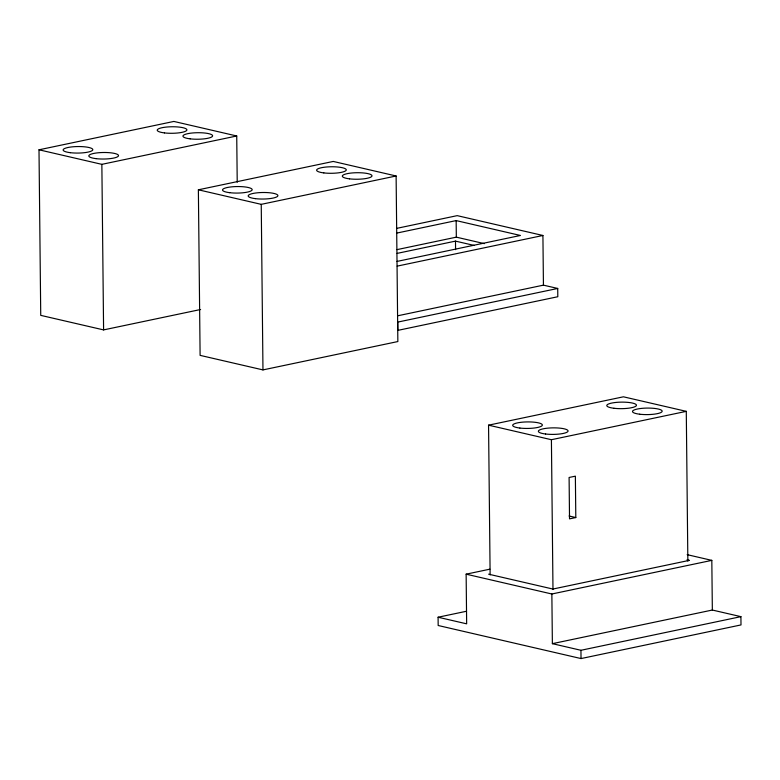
<?xml version="1.0" encoding="UTF-8"?>
<svg xmlns="http://www.w3.org/2000/svg" width="780" height="780" viewBox="0 0 780 780"><rect width="100%" height="100%" fill="white"/><g stroke="black" fill="none" stroke-linecap="round" stroke-linejoin="round"><path stroke-width="1.17" d="M200.606 309.504L103.594 329.901L40.736 315.364L39 149.799L173.872 121.436L236.73 135.983L237.218 182.247M39 149.799L101.858 164.346L236.73 135.983M198.374 189.803L333.255 161.441L396.113 175.987L397.849 341.552L262.967 369.905L200.109 355.368L198.374 189.803L261.241 204.35L396.113 175.987M396.767 228.355L457.197 215.641L542.919 235.482L543.436 285.148L557.719 288.454L557.807 296.731L397.849 330.369L397.761 322.091L557.719 288.454M396.835 233.074L456.154 220.594L520.435 235.472L397.049 261.417M397 249.629L456.329 237.149L484.38 243.643M397.147 253.383L455.491 241.118L474.347 245.476M397.176 266.126L542.919 235.482M397.693 315.793L543.436 285.148M490.123 574.909L488.553 425.168L623.425 396.805L686.283 411.352L687.853 561.093M488.553 425.168L551.411 439.715L686.283 411.352M575.806 517.55L569.527 518.866L569.098 477.477L575.367 476.161L575.806 517.55L569.049 515.99M466.138 574.168L551.86 593.999L552.376 643.666L712.345 610.038L740.912 616.649L741 624.926L581.032 658.564L438.175 625.501L438.087 617.224L466.654 623.834L466.138 574.168L489.84 569.185M438.087 617.224L466.528 611.247M551.86 593.999L711.818 560.371L712.345 610.038M552.376 643.666L580.944 650.286L740.912 616.649M687.16 554.658L711.818 560.371M687.005 559.825L689.344 560.362L552.903 589.046L488.611 574.178M580.944 650.286L581.032 658.564M551.411 439.715L552.981 589.446M456.154 220.594L456.329 237.149M455.491 241.118L455.578 249.639M261.241 204.35L262.967 369.905M101.858 164.346L103.594 329.901M70.337 152.685A14.849 3.266 -0.6 0 0 92.81 149.711A14.849 3.266 -0.6 0 0 70.727 147.03A14.849 3.266 -0.6 0 0 70.337 152.685M96.057 158.642A14.849 3.266 -0.6 0 0 118.521 155.659A14.849 3.266 -0.6 0 0 96.447 152.977A14.849 3.266 -0.6 0 0 96.057 158.642M164.434 132.902A14.849 3.266 -0.6 0 0 186.907 129.928A14.849 3.266 -0.6 0 0 164.824 127.247A14.849 3.266 -0.6 0 0 164.434 132.902M190.154 138.85A14.849 3.266 -0.6 0 0 212.618 135.876A14.849 3.266 -0.6 0 0 190.544 133.195A14.849 3.266 -0.6 0 0 190.154 138.85M519.889 428.054A14.849 3.266 -0.6 0 0 542.363 425.081A14.849 3.266 -0.6 0 0 520.279 422.399A14.849 3.266 -0.6 0 0 519.889 428.054M545.61 434.011A14.849 3.266 -0.6 0 0 568.074 431.028A14.849 3.266 -0.6 0 0 546 428.347A14.849 3.266 -0.6 0 0 545.61 434.011M613.987 408.272A14.849 3.266 -0.6 0 0 636.46 405.298A14.849 3.266 -0.6 0 0 614.377 402.616A14.849 3.266 -0.6 0 0 613.987 408.272M639.707 414.219A14.849 3.266 -0.6 0 0 662.171 411.245A14.849 3.266 -0.6 0 0 640.097 408.564A14.849 3.266 -0.6 0 0 639.707 414.219M229.72 192.689A14.849 3.266 -0.6 0 0 252.184 189.716A14.849 3.266 -0.6 0 0 230.11 187.034A14.849 3.266 -0.6 0 0 229.72 192.689M255.431 198.647A14.849 3.266 -0.6 0 0 277.904 195.663A14.849 3.266 -0.6 0 0 255.82 192.982A14.849 3.266 -0.6 0 0 255.431 198.647M323.817 172.906A14.849 3.266 -0.6 0 0 346.281 169.933A14.849 3.266 -0.6 0 0 324.207 167.251A14.849 3.266 -0.6 0 0 323.817 172.906M349.528 178.854A14.849 3.266 -0.6 0 0 372.002 175.88A14.849 3.266 -0.6 0 0 349.918 173.199A14.849 3.266 -0.6 0 0 349.528 178.854"/></g></svg>
